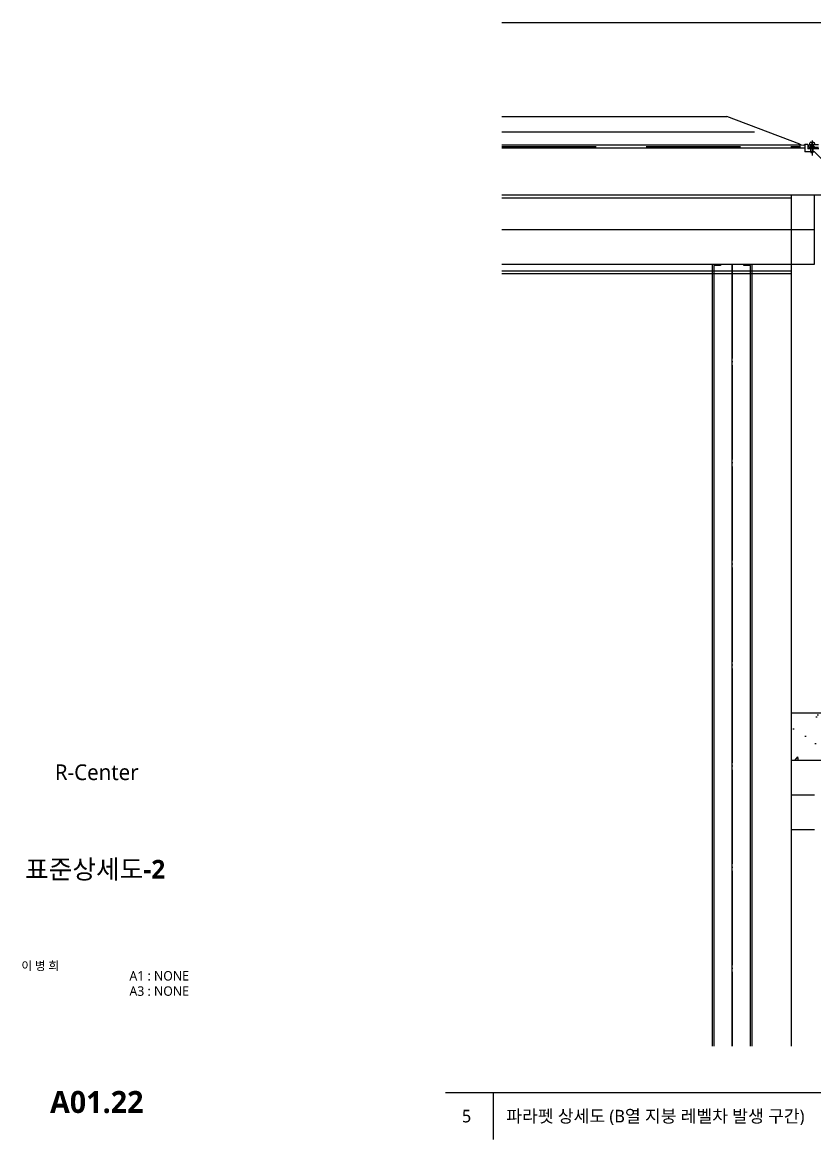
# Model space of a CAD drawing. Header units: millimetres. Extents: x 465 to 41696, y 198 to 5730.
# Drawn here: x 15938 to 18461, y 210 to 3768 of the extents above; entities that cross this region are included whole.
import ezdxf
from ezdxf.enums import TextEntityAlignment as Align

# ---------------------------------------------------------------- set-up
doc = ezdxf.new("R2010")
doc.units = ezdxf.units.MM
doc.header["$LTSCALE"] = 200
for name, pattern in [('CEN', [62, 60, -1, 0, -1]), ('CEN-GAUN', [32.2, 30, -1, 0.2, -1]), ('HID', [2.3, 1.5, -0.8])]:
    doc.linetypes.add(name, pattern=pattern)
for name, color, linetype in [('0-S-col', 4, 'Continuous'), ('01단열재', 252, 'Continuous'), ('01하지철물', 8, 'Continuous'), ('1', 1, 'Continuous'), ('1HAT', 1, 'Continuous'), ('3', 3, 'Continuous'), ('3CONTINUOUS', 3, 'Continuous'), ('5etc', 5, 'Continuous'), ('6', 6, 'Continuous'), ('8', 8, 'Continuous'), ('A-CON', 2, 'Continuous'), ('A-ELE9', 9, 'Continuous'), ('cen', 1, 'CEN'), ('ELE-6', 6, 'Continuous'), ('HAT', 8, 'Continuous'), ('HAT-254', 253, 'Continuous'), ('PANEL', 6, 'Continuous'), ('SEC-5', 6, 'Continuous'), ('TABLE', 7, 'Continuous'), ('TEXT', 3, 'Continuous'), ('X-ER', 15, 'ER-X'), ('XR-SHEET$0$TITLE', 7, 'Continuous'), ('XR-SHEET$1$SHT', 5, 'Continuous'), ('XR-SHEET$1$TEXT', 3, 'Continuous')]:
    doc.layers.add(name, color=color, linetype=linetype)
doc.styles.add('GAUN', font='malgun.ttf')
doc.styles.get("Standard").update_dxf_attribs({"font": 'arial.ttf'})
doc.styles.add('XR-SHEET$0$굴림체(옥산)', font='GulimChe.ttf')
doc.styles.add('맑은고딕b', font='malgunbd.ttf')
doc.styles.add('스타일1', font='malgun.ttf')
doc.linetypes.add('ER-X', pattern='A,10,-0.8,["X",Standard,S=0.6,R=0,X=-0.15,Y=-0.3],-0.8', length=11.6)
doc.linetypes.add('INSUL150', pattern='A,0.00254,-2.54,[134,ltypeshp.shx,S=18.75,R=0,X=-2.54,Y=0],-69.92,[134,ltypeshp.shx,S=18.75,R=180,X=2.54,Y=0],-2.54', length=75.00254)
doc.linetypes.add('INSUL50', pattern='A,0.00254,-2.54,[134,ltypeshp.shx,S=6.25,R=0,X=-2.54,Y=0],-19.92,[134,ltypeshp.shx,S=6.25,R=180,X=2.54,Y=0],-2.54', length=25.00254)

# ---------------------------------------------------------------- blocks, each defined once
blk = doc.blocks.new('XR-SHEET$0$TITLE')
at = {"layer": 'XR-SHEET$0$TITLE', "true_color": 0x000000, "style": 'XR-SHEET$0$굴림체(옥산)'}
for tag, height, p in [('동명칭', 6, (776.77, -457.26)), ('SCALE-A1', 3, (797.5, -522)), ('SCALE-A3', 3, (797.5, -527)), ('DATA', 3, (797.5, -540))]:
    blk.add_attdef(tag, text='', height=height, dxfattribs=at).set_placement(p, align=Align.MIDDLE)
for tag, height, p in [('TITLE1', 6, (776.5, -479.4)), ('TITLE4', 6, (776.5, -484.39)), ('TITLE2', 6, (776.5, -489)), ('TITLE5', 6, (776.5, -493.99)), ('TITLE3', 6, (776.5, -498.7)), ('NAME-1', 3, (760.16, -517.5)), ('NAME-2', 3, (760.16, -526.5)), ('A0.00', 7, (776.5, -561))]:
    blk.add_attdef(tag, text='', height=height, dxfattribs=at).set_placement(p, align=Align.MIDDLE_CENTER)

msp = doc.modelspace()

# ---------------------------------------------------------------- hatches: boundary and pattern name
at = {"layer": 'HAT'}
h = msp.add_hatch(dxfattribs=at)
h.set_pattern_fill('AR-CONC', color=253)
h.set_pattern_definition([(50, (-8410, 0), (182.1847, -15.9391), [19.05, -209.55]), (355, (-8410, 0), (-35.2434, 191.0568), [15.24, -167.6406]), (100.45144, (-8394.82, -1.33), (146.9412, 175.1178), [16.19, -178.0902]), (46.1842, (-8410, 50.8), (271.079, -42.0423), [28.575, -314.325]), (96.6356, (-8387.4, 47.3), (237.4041, 247.426), [24.285, -267.1356]), (351.1842, (-8410, 50.8), (237.404, 247.426), [22.86, -251.4597]), (21, (-8384.6, 38.1), (151.6144, -102.2652), [19.05, -209.55]), (326, (-8384.6, 38.1), (61.802, 184.188), [15.24, -167.64]), (71.45144, (-8371.97, 29.58), (213.4164, 81.9228), [16.19, -178.09]), (37.5, (-8410, 0), (3.0886, 84.55504), [0, -165.608, 0, -170.18, 0, -168.275]), (7.5, (-8410, 0), (66.81966, 100.18057), [0, -97.028, 0, -161.798, 0, -64.135]), (327.5, (-8466.64, 0), (135.5906, -5.72874), [0, -63.5, 0, -198.12, 0, -262.89]), (317.5, (-8492.04, 0), (148.1292, 25.4265), [0, -82.55, 0, -131.572, 0, -186.69])])
h.paths.add_polyline_path([(18735.8, 1567.9), (18385.8, 1567.9), (18385.8, 1417.9), (18735.8, 1417.9)])

# ---------------------------------------------------------------- linework, layer by layer
at = {"layer": '0-S-col', "color": 8}
msp.add_lwpolyline([(18735.8, 508.2), (18735.8, 3217.9), (18385.8, 3217.9), (18385.8, 508.2)], dxfattribs=at)
at = {"layer": '01단열재', "linetype": 'INSUL150', "ltscale": 0.007}
msp.add_line((17464.7, 3107.9), (18460.3, 3107.9), dxfattribs=at)
at = {"layer": '01단열재', "linetype": 'INSUL50', "ltscale": 0.0114}
msp.add_line((18198.3, 508.2), (18198.3, 2997.9), dxfattribs=at)
at = {"layer": '01단열재', "linetype": 'INSUL150', "ltscale": 0.014}
msp.add_line((18385.8, 1307.9), (18460.3, 1307.9), dxfattribs=at)
at = {"layer": '01하지철물'}
for p, q in [((17464.7, 3208.9), (18385.8, 3208.9)), ((17464.7, 2976.9), (18385.8, 2976.9)), ((17464.7, 2967.9), (18385.8, 2967.9))]:
    msp.add_line(p, q, dxfattribs=at)
at = {"layer": '1', "linetype": 'Continuous'}
for p, q in [((18414.2, 3379.5), (18414.2, 3367.9)), ((18414.2, 3379.5), (18418, 3377.4)), ((18414.2, 3367.9), (18429.2, 3367.9)), ((18418, 3377.4), (18425.2, 3377.1)), ((18425.2, 3377.1), (18429.2, 3379.4)), ((18445, 3379.4), (18460.5, 3379.4))]:
    msp.add_line(p, q, dxfattribs=at)
at = {"layer": '1HAT', "color": 1, "linetype": 'Continuous'}
for p, q in [((18456, 3369.4), (18446, 3379.4)), ((18462.7, 3369.4), (18452.7, 3379.4))]:
    msp.add_line(p, q, dxfattribs=at)
at = {"layer": '3'}
for p in [(17464.7, 3467.9), (18414.2, 3379.5)]:
    msp.add_line(p, (18180.8, 3467.9), dxfattribs=at)
at = {"layer": '3CONTINUOUS', "color": 3, "linetype": 'Continuous'}
for p, q in [((18429.2, 3379.4), (18429.2, 3355.4)), ((18439.2, 3379.4), (18429.2, 3379.4)), ((18460, 3355.4), (18429.2, 3355.4)), ((18439.2, 3379.4), (18439.2, 3365.4)), ((18474.2, 3365.4), (18439.2, 3365.4)), ((18443.2, 3369.4), (18443.2, 3379.4)), ((18443.2, 3379.4), (18473.2, 3379.4)), ((18473.2, 3369.4), (18443.2, 3369.4)), ((18460, 3355.4), (18493.2, 3322.4))]:
    msp.add_line(p, q, dxfattribs=at)
at = {"layer": '5etc', "linetype": 'Continuous'}
for p, q in [((18445, 3381.9), (18445.5, 3383.4)), ((18445, 3381.9), (18445, 3379.4)), ((18445.5, 3383.4), (18446.5, 3384.9)), ((18446.5, 3384.9), (18448, 3385.9)), ((18448, 3385.9), (18451, 3386.1)), ((18450, 3385.1), (18448, 3385.9)), ((18451.7, 3383.9), (18450, 3385.1)), ((18451, 3386.1), (18454.5, 3386.1)), ((18452.2, 3382.1), (18451.7, 3383.9)), ((18452.2, 3382.1), (18453.2, 3382.1)), ((18452.7, 3391.6), (18452.7, 3343.9)), ((18453.2, 3382.1), (18453.7, 3383.9)), ((18453.7, 3383.9), (18455.7, 3385.4)), ((18454.5, 3386.1), (18457.5, 3385.9)), ((18455.7, 3385.4), (18457.5, 3385.9)), ((18457.5, 3385.9), (18459, 3384.9)), ((18459, 3384.9), (18460, 3383.4)), ((18460, 3383.4), (18460.5, 3381.9)), ((18460.5, 3379.4), (18460.5, 3381.9)), ((18449, 3355.4), (18449, 3379.4)), ((18449, 3355.4), (18450.2, 3352.9)), ((18455.2, 3352.9), (18450.2, 3352.9)), ((18456.5, 3355.4), (18455.2, 3352.9)), ((18456.5, 3355.4), (18456.5, 3379.4))]:
    msp.add_line(p, q, dxfattribs=at)
at = {"layer": '6', "linetype": 'HID'}
msp.add_lwpolyline([(17464.7, 3372.9), (18414.2, 3372.9)], dxfattribs=at)
at = {"layer": '8'}
msp.add_line((17464.7, 3767.9), (18560.8, 3767.9), dxfattribs=at)
at = {"layer": 'A-CON'}
for points in [[(17464.7, 3367.9), (18414.2, 3367.9)], [(18760.8, 3217.9), (17464.7, 3217.9)], [(18825.8, 1567.9), (18385.8, 1567.9), (18385.8, 1417.9)], [(20202.3, 1417.9), (18385.8, 1417.9)]]:
    msp.add_lwpolyline(points, dxfattribs=at)
at = {"layer": 'A-ELE9'}
for points in [[(17464.7, 2997.9), (18460.3, 2997.9), (18460.3, 3217.9)], [(18385.8, 1417.9), (18385.8, 1197.9), (18460.3, 1197.9)]]:
    msp.add_lwpolyline(points, dxfattribs=at)
at = {"layer": 'cen', "linetype": 'CEN-GAUN', "ltscale": 0.05}
msp.add_line((18198.3, 2997.9), (18198.3, 508.2), dxfattribs=at)
at = {"layer": 'ELE-6'}
for points in [[(18135.8, 2997.9), (18260.8, 2997.9), (18260.8, 508.2)], [(18135.8, 508.2), (18135.8, 2997.9)]]:
    msp.add_lwpolyline(points, dxfattribs=at)
at = {"layer": 'HAT-254'}
msp.add_lwpolyline([(17464.7, 3377.9), (18414.2, 3377.9)], dxfattribs=at)
at = {"layer": 'PANEL', "color": 251}
for points in [[(18160.8, 2997.9), (18160.8, 2993.9), (18139.8, 2993.9), (18139.8, 508.2)], [(18256.8, 508.2), (18256.8, 2993.9), (18235.8, 2993.9), (18235.8, 2997.9)]]:
    msp.add_lwpolyline(points, dxfattribs=at)
at = {"layer": 'SEC-5'}
msp.add_line((17464.7, 3367.9), (18414.2, 3367.9), dxfattribs=at)
at = {"layer": 'TABLE', "color": 4}
for p, q in [((17285, 360), (24155, 360)), ((17437.5, 360), (17437.5, 210))]:
    msp.add_line(p, q, dxfattribs=at)
at = {"layer": 'X-ER', "color": 15, "ltscale": 0.2}
msp.add_lwpolyline([(18269.3, 3417.9), (17464.7, 3417.9)], dxfattribs=at)

# ---------------------------------------------------------------- block references
at = {"layer": 'TEXT'}
ref = msp.add_blockref('XR-SHEET$0$TITLE', (8410, 0), dxfattribs=dict(at, xscale=10, yscale=10, zscale=10))
ref.add_attrib('TITLE2', '표준상세도-2', dxfattribs={"layer": 'XR-SHEET$1$SHT', "color": 4, "true_color": 0x000004, "height": 60, "style": '맑은고딕b'}).set_placement((16170, 1070.9), align=Align.MIDDLE_CENTER)
ref.add_attrib('NAME-1', '이 병 희', dxfattribs={"layer": 'XR-SHEET$1$TEXT', "color": 3, "true_color": 0x000003, "height": 27, "style": 'GAUN'}).set_placement((15935, 763.3, 137.7), align=Align.MIDDLE_LEFT)
ref.add_attrib('SCALE-A1', 'A1 : NONE', dxfattribs={"layer": 'XR-SHEET$1$SHT', "color": 3, "true_color": 0x000003, "height": 30, "style": 'GAUN'}).set_placement((16373.9, 731.7), align=Align.MIDDLE_CENTER)
ref.add_attrib('SCALE-A3', 'A3 : NONE', dxfattribs={"layer": 'XR-SHEET$1$SHT', "color": 3, "true_color": 0x000003, "height": 30, "style": 'GAUN'}).set_placement((16373.9, 683.1), align=Align.MIDDLE_CENTER)
ref.add_attrib('A0.00', 'A01.22', dxfattribs={"layer": 'XR-SHEET$1$SHT', "color": 4, "true_color": 0x000004, "height": 70, "style": '맑은고딕b'}).set_placement((16175, 330), align=Align.MIDDLE_CENTER)

# ---------------------------------------------------------------- texts
at = {"layer": 'TEXT', "color": 3, "style": '스타일1'}
msp.add_text('R-Center', height=50, dxfattribs=at).set_placement((16175, 1380), align=Align.MIDDLE_CENTER)
at = {"layer": 'TEXT', "color": 6, "style": '스타일1'}
msp.add_text('5', height=40, dxfattribs=at).set_placement((17352.5, 285), align=Align.MIDDLE_CENTER)
at = {"layer": 'TEXT', "style": '스타일1'}
msp.add_text('파라펫 상세도 (B열 지붕 레벨차 발생 구간)', height=40, dxfattribs=at).set_placement((17479, 265))

doc.saveas('drawing.dxf')
